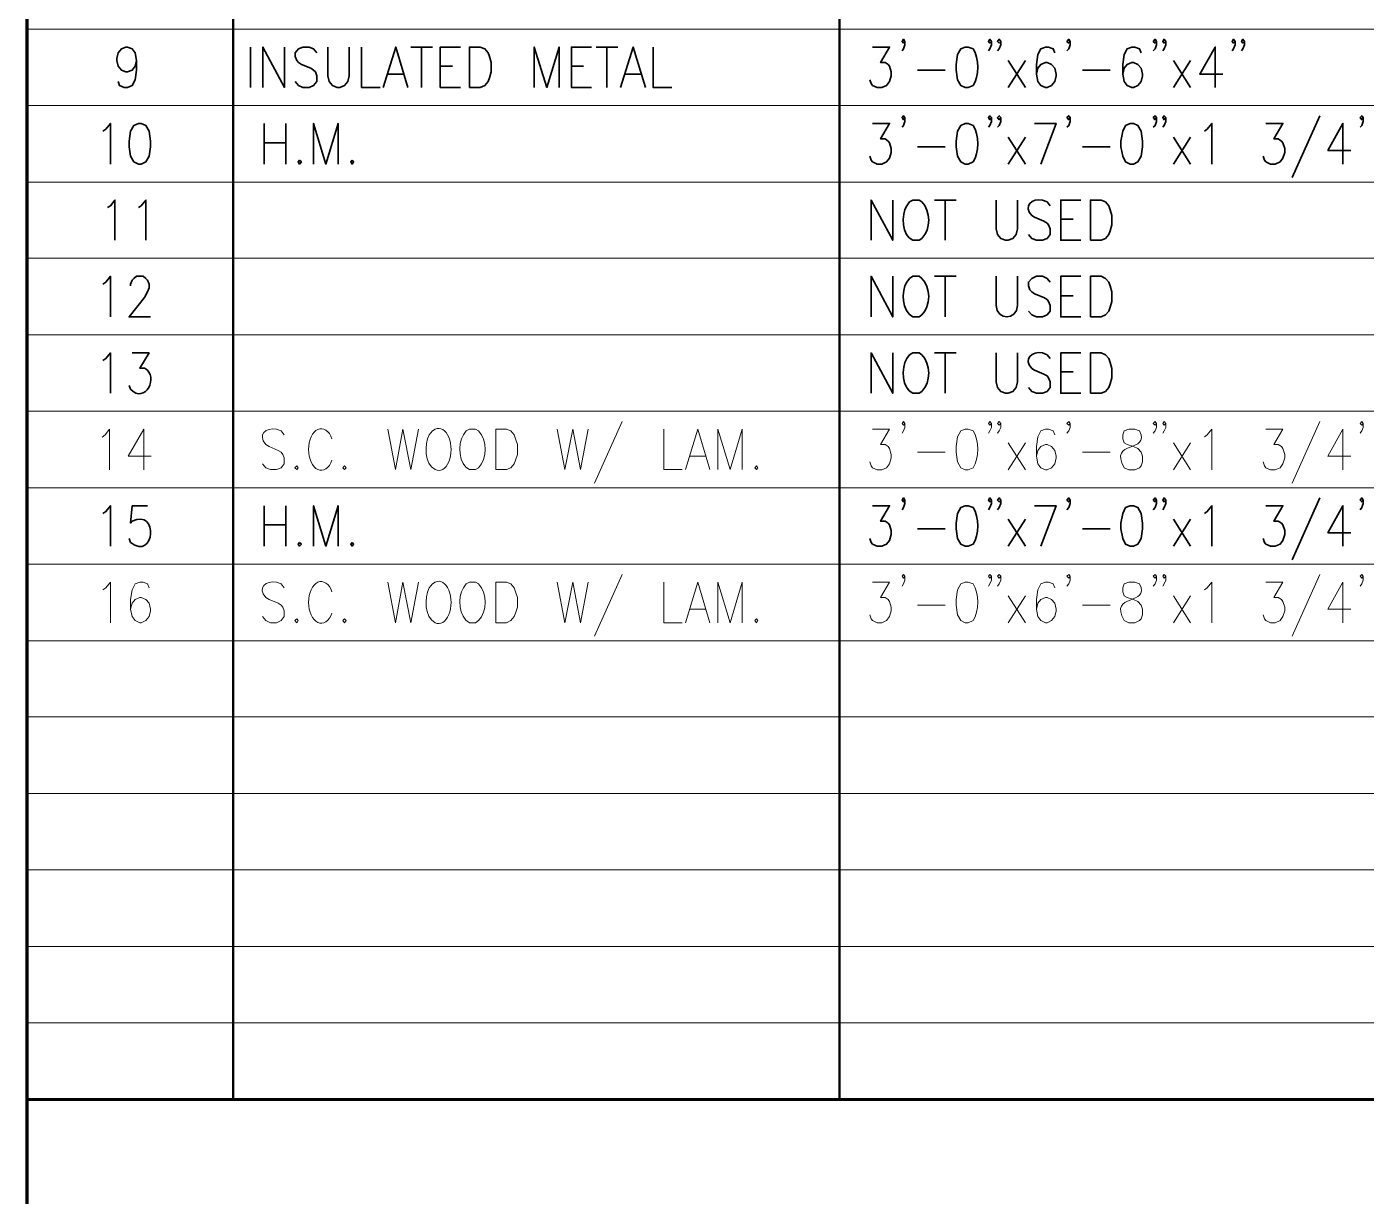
# Model space of a CAD drawing. Header units: inches. Extents: x 5 to 516, y -193 to 129.
# Drawn here: x 233.38 to 245.78, y -99.97 to -89.13 of the extents above; entities that cross this region are included whole.
import ezdxf

# ---------------------------------------------------------------- set-up
doc = ezdxf.new("R2010")
doc.units = ezdxf.units.IN
doc.header["$MEASUREMENT"] = 0
doc.layers.add('PDF3_Geometry', color=7, linetype='Continuous')

msp = doc.modelspace()

# ---------------------------------------------------------------- linework, layer by layer
at = {"layer": 'PDF3_Geometry', "lineweight": 70}
msp.add_lwpolyline([(233.3803302, -32.9700706), (233.3803302, -77.8671928), (233.3803302, -122.9609678)], dxfattribs=at)
at = {"layer": 'PDF3_Geometry', "lineweight": 50}
for points in [[(235.2902148, -79.2404364), (235.2902148, -99.0724983)], [(240.9065201, -79.9470596), (240.9065201, -99.0725)]]:
    msp.add_lwpolyline(points, dxfattribs=at)
at = {"layer": 'PDF3_Geometry', "lineweight": 15}
for points in [[(233.3803302, -89.1564674), (259.068684, -89.1564674)], [(233.3803302, -89.8630905), (259.068684, -89.8630905)], [(233.3803302, -90.5730432), (259.068684, -90.5730432)], [(233.3803302, -91.2796663), (259.068684, -91.2796663)], [(233.3803302, -91.989619), (259.068684, -91.989619)], [(233.3803302, -92.6962422), (259.068684, -92.6962422)], [(234.0769544, -92.9362272), (234.1069525, -92.9162285), (234.1469499, -92.8628986), (234.1469499, -93.2395411)], [(234.4635941, -93.2395407), (234.4635941, -92.8628982), (234.32027, -93.1128821), (234.5335896, -93.1128821)], [(235.7635121, -92.9162259), (235.7368472, -92.8795616), (235.6935166, -92.862896)], [(236.7234522, -92.8628982), (236.7934477, -93.2362076), (236.8634432, -92.8628982), (236.9367719, -93.2362076), (237.0067674, -92.8628982)], [(237.1634264, -92.8628982), (237.1367615, -92.8795638), (237.1067634, -92.9162281)], [(237.5633981, -92.8795638), (237.5367331, -92.8628982), (237.4800701, -92.8628982), (237.450072, -92.8795638), (237.423407, -92.9162281)], [(238.2933521, -92.8628982), (238.3633476, -93.2362076), (238.4366762, -92.8628982), (238.5066717, -93.2362076), (238.5800004, -92.8628982)], [(238.8933129, -92.7929021), (238.6366627, -93.3628656)], [(239.279956, -92.8628982), (239.279956, -93.2362076), (239.4499451, -93.2362076)], [(239.4799419, -93.2362059), (239.5932679, -92.8628965), (239.706594, -93.2362059)], [(239.779924, -93.2362059), (239.779924, -92.8628965), (239.8932501, -93.2362059), (240.0065761, -92.8628965), (240.0065761, -93.2362059)], [(241.2131648, -92.8628982), (241.3698214, -92.8628982), (241.2864934, -93.0062223), (241.3298239, -93.0062223), (241.3564889, -93.0228879), (241.3698214, -93.0428866), (241.386487, -93.0962165), (241.386487, -93.1295477), (241.3698214, -93.1828776), (241.3431564, -93.219542), (241.2998259, -93.2395407), (241.2564953, -93.2395407), (241.2131648, -93.219542), (241.1998323, -93.2028764), (241.1864998, -93.166212)], [(241.5131469, -92.809567), (241.4998144, -92.8262326), (241.4864819, -92.809567), (241.4998144, -92.7929014), (241.5131469, -92.809567), (241.5131469, -92.8462313), (241.4998144, -92.8795625), (241.4864819, -92.8995612)], [(242.1431042, -92.8795638), (242.0997736, -92.8628982), (242.0697755, -92.8628982), (242.0297781, -92.8795638), (241.99978, -92.9328937), (241.9864476, -93.0228879), (241.9864476, -93.0762178), (241.99978, -93.166212), (242.0297781, -93.219542), (242.0697755, -93.2395407), (242.0997736, -93.2395407), (242.1431042, -93.219542)], [(242.3130936, -92.809567), (242.2997611, -92.8262326), (242.2864286, -92.809567), (242.2997611, -92.7929014), (242.3130936, -92.809567), (242.3130936, -92.8462313), (242.2997611, -92.8795625), (242.2864286, -92.8995612)], [(242.3997545, -92.809567), (242.386422, -92.8262326), (242.3697565, -92.809567), (242.386422, -92.7929014), (242.3997545, -92.809567), (242.3997545, -92.8462313), (242.386422, -92.8795625), (242.3697565, -92.8995612)], [(242.8997225, -92.9162259), (242.88639, -92.8795616), (242.8430594, -92.862896), (242.8130614, -92.862896), (242.7697308, -92.8795616), (242.7430659, -92.9328915), (242.7297334, -93.0228857), (242.7297334, -93.11288), (242.7430659, -93.1828755), (242.7697308, -93.2195398), (242.8130614, -93.2395385), (242.829727, -93.2395385), (242.8697244, -93.2195398), (242.8997225, -93.1828755), (242.913055, -93.1295456), (242.913055, -93.11288), (242.8997225, -93.05955), (242.8697244, -93.0228857), (242.829727, -93.0062201), (242.8130614, -93.0062201), (242.7697308, -93.0228857), (242.7430659, -93.05955), (242.7297334, -93.11288)], [(243.0430476, -92.809567), (243.0297151, -92.8262326), (243.0130495, -92.809567), (243.0297151, -92.7929014), (243.0430476, -92.809567), (243.0430476, -92.8462313), (243.0297151, -92.8795625), (243.0130495, -92.8995612)], [(243.6863413, -92.8795638), (243.6430107, -92.8628982), (243.5863477, -92.8628982), (243.5430171, -92.8795638), (243.5296847, -92.9162281), (243.5296847, -92.9528924), (243.5430171, -92.9895567), (243.5696821, -93.0062223), (243.6296782, -93.0228879), (243.6696757, -93.0428866), (243.6996738, -93.0762178), (243.7130062, -93.1128821), (243.7130062, -93.166212), (243.6996738, -93.2028764), (243.6863413, -93.219542), (243.6430107, -93.2395407), (243.5863477, -93.2395407), (243.5430171, -93.219542)], [(243.8429976, -92.809567), (243.8296652, -92.8262326), (243.8129996, -92.809567), (243.8296652, -92.7929014), (243.8429976, -92.809567), (243.8429976, -92.8462313), (243.8296652, -92.8795625), (243.8129996, -92.8995612)], [(243.9296586, -92.809567), (243.912993, -92.8262326), (243.8996605, -92.809567), (243.912993, -92.7929014), (243.9296586, -92.809567), (243.9296586, -92.8462313), (243.912993, -92.8795625), (243.8996605, -92.8995612)], [(244.2863015, -92.9328942), (244.3129664, -92.9162286), (244.356297, -92.8628987), (244.356297, -93.2395412)], [(244.8562655, -92.8628982), (245.0129221, -92.8628982), (244.9295941, -93.0062223), (244.9695915, -93.0062223), (244.9995896, -93.0228879), (245.0129221, -93.0428866), (245.0295877, -93.0962165), (245.0295877, -93.1295477), (245.0129221, -93.1828776), (244.9862571, -93.219542), (244.9429266, -93.2395407), (244.899596, -93.2395407), (244.8562655, -93.219542), (244.842933, -93.2028764), (244.8296005, -93.166212)], [(245.3562334, -92.7929021), (245.0995832, -93.3628656)], [(245.5695512, -93.2395407), (245.5695512, -92.8628982), (245.4295601, -93.1128821), (245.6428798, -93.1128821)], [(245.7562084, -92.809567), (245.742876, -92.8262326), (245.7295435, -92.809567), (245.742876, -92.7929014), (245.7562084, -92.809567), (245.7562084, -92.8462313), (245.742876, -92.8795625), (245.7295435, -92.8995612)], [(235.593523, -93.0062201), (235.6235211, -93.0228857), (235.7068491, -93.05955), (235.7368472, -93.0762156), (235.7501796, -93.0962144), (235.7635121, -93.1295456), (235.7635121, -93.1828755), (235.7368472, -93.2195398), (235.6935166, -93.2362054), (235.6368536, -93.2362054), (235.593523, -93.2195398), (235.5635249, -93.1828755)], [(242.4697506, -92.9895549), (242.6297403, -93.2395389)], [(242.6297406, -92.9895549), (242.4697509, -93.2395389)], [(243.9996513, -92.9895549), (244.1563079, -93.2395389)], [(244.1563117, -92.9895549), (243.9996551, -93.2395389)], [(239.523274, -93.1128821), (239.6632651, -93.1128821)], [(241.6298047, -93.0762159), (241.8864549, -93.0762159)], [(243.1563758, -93.0762159), (243.413026, -93.0762159)], [(237.4800701, -93.2362076), (237.5367331, -93.2362076), (237.5633981, -93.219542)], [(233.3803302, -93.4061949), (259.068684, -93.4061949)], [(233.3803302, -94.112818), (259.068684, -94.112818)], [(238.8933129, -94.2094779), (238.6366627, -94.7794414)], [(241.5131469, -94.2261429), (241.4998144, -94.2428085), (241.4864819, -94.2261429), (241.4998144, -94.2094773), (241.5131469, -94.2261429), (241.5131469, -94.2628072), (241.4998144, -94.2961384), (241.4864819, -94.3161371)], [(242.3130936, -94.2261429), (242.2997611, -94.2428085), (242.2864286, -94.2261429), (242.2997611, -94.2094773), (242.3130936, -94.2261429), (242.3130936, -94.2628072), (242.2997611, -94.2961384), (242.2864286, -94.3161371)], [(242.3997545, -94.2261429), (242.386422, -94.2428085), (242.3697565, -94.2261429), (242.386422, -94.2094773), (242.3997545, -94.2261429), (242.3997545, -94.2628072), (242.386422, -94.2961384), (242.3697565, -94.3161371)], [(243.0430476, -94.2261429), (243.0297151, -94.2428085), (243.0130495, -94.2261429), (243.0297151, -94.2094773), (243.0430476, -94.2261429), (243.0430476, -94.2628072), (243.0297151, -94.2961384), (243.0130495, -94.3161371)], [(243.8429976, -94.2261429), (243.8296652, -94.2428085), (243.8129996, -94.2261429), (243.8296652, -94.2094773), (243.8429976, -94.2261429), (243.8429976, -94.2628072), (243.8296652, -94.2961384), (243.8129996, -94.3161371)], [(243.9296586, -94.2261429), (243.912993, -94.2428085), (243.8996605, -94.2261429), (243.912993, -94.2094773), (243.9296586, -94.2261429), (243.9296586, -94.2628072), (243.912993, -94.2961384), (243.8996605, -94.3161371)], [(245.3562334, -94.2094779), (245.0995832, -94.7794414)], [(245.7562084, -94.2261429), (245.742876, -94.2428085), (245.7295435, -94.2261429), (245.742876, -94.2094773), (245.7562084, -94.2261429), (245.7562084, -94.2628072), (245.742876, -94.2961384), (245.7295435, -94.3161371)], [(234.0836204, -94.352803), (234.1136184, -94.3328043), (234.156949, -94.2794744), (234.156949, -94.6561169)], [(234.5135923, -94.3328017), (234.4969267, -94.2961374), (234.4569292, -94.2794718), (234.4269311, -94.2794718), (234.3836006, -94.2961374), (234.3569356, -94.3528005), (234.34027, -94.4394616), (234.34027, -94.5294558), (234.3569356, -94.5994513), (234.3836006, -94.6361156), (234.4269311, -94.6561143), (234.4402636, -94.6561143), (234.4835942, -94.6361156), (234.5135923, -94.5994513), (234.5269247, -94.5461214), (234.5269247, -94.5294558), (234.5135923, -94.4761259), (234.4835942, -94.4394616), (234.4402636, -94.422796), (234.4269311, -94.422796), (234.3836006, -94.4394616), (234.3569356, -94.4761259), (234.34027, -94.5294558)], [(235.7635121, -94.3328017), (235.7368472, -94.2961374), (235.6935166, -94.2794718)], [(236.7234522, -94.279474), (236.7934477, -94.6561165), (236.8634432, -94.279474), (236.9367719, -94.6561165), (237.0067674, -94.279474)], [(237.1634264, -94.279474), (237.1367615, -94.2961396), (237.1067634, -94.3328039)], [(237.5633981, -94.2961396), (237.5367331, -94.279474), (237.4800701, -94.279474), (237.450072, -94.2961396), (237.423407, -94.3328039)], [(238.2933521, -94.279474), (238.3633476, -94.6561165), (238.4366762, -94.279474), (238.5066717, -94.6561165), (238.5800004, -94.279474)], [(239.279956, -94.279474), (239.279956, -94.6561165), (239.4499451, -94.6561165)], [(239.4799419, -94.6561148), (239.5932679, -94.2794722), (239.706594, -94.6561148)], [(239.779924, -94.6561148), (239.779924, -94.2794722), (239.8932501, -94.6561148), (240.0065761, -94.2794722), (240.0065761, -94.6561148)], [(241.2131648, -94.279474), (241.3698214, -94.279474), (241.2864934, -94.4227981), (241.3298239, -94.4227981), (241.3564889, -94.4394637), (241.3698214, -94.4594625), (241.386487, -94.5127924), (241.386487, -94.5461236), (241.3698214, -94.5994535), (241.3431564, -94.6361178), (241.2998259, -94.6561165), (241.2564953, -94.6561165), (241.2131648, -94.6361178), (241.1998323, -94.6194522), (241.1864998, -94.5827879)], [(242.1431042, -94.2961396), (242.0997736, -94.279474), (242.0697755, -94.279474), (242.0297781, -94.2961396), (241.99978, -94.3528026), (241.9864476, -94.4394637), (241.9864476, -94.4927937), (241.99978, -94.5827879), (242.0297781, -94.6361178), (242.0697755, -94.6561165), (242.0997736, -94.6561165), (242.1431042, -94.6361178)], [(242.8997225, -94.3328017), (242.88639, -94.2961374), (242.8430594, -94.2794718), (242.8130614, -94.2794718), (242.7697308, -94.2961374), (242.7430659, -94.3528005), (242.7297334, -94.4394616), (242.7297334, -94.5294558), (242.7430659, -94.5994513), (242.7697308, -94.6361156), (242.8130614, -94.6561143), (242.829727, -94.6561143), (242.8697244, -94.6361156), (242.8997225, -94.5994513), (242.913055, -94.5461214), (242.913055, -94.5294558), (242.8997225, -94.4761259), (242.8697244, -94.4394616), (242.829727, -94.422796), (242.8130614, -94.422796), (242.7697308, -94.4394616), (242.7430659, -94.4761259), (242.7297334, -94.5294558)], [(243.6863413, -94.2961396), (243.6430107, -94.279474), (243.5863477, -94.279474), (243.5430171, -94.2961396), (243.5296847, -94.3328039), (243.5296847, -94.3694682), (243.5430171, -94.4061325), (243.5696821, -94.4227981), (243.6296782, -94.4394637), (243.6696757, -94.4594625), (243.6996738, -94.4927937), (243.7130062, -94.529458), (243.7130062, -94.5827879), (243.6996738, -94.6194522), (243.6863413, -94.6361178), (243.6430107, -94.6561165), (243.5863477, -94.6561165), (243.5430171, -94.6361178)], [(244.2863015, -94.352803), (244.3129664, -94.3328043), (244.356297, -94.2794744), (244.356297, -94.6561169)], [(244.8562655, -94.279474), (245.0129221, -94.279474), (244.9295941, -94.4227981), (244.9695915, -94.4227981), (244.9995896, -94.4394637), (245.0129221, -94.4594625), (245.0295877, -94.5127924), (245.0295877, -94.5461236), (245.0129221, -94.5994535), (244.9862571, -94.6361178), (244.9429266, -94.6561165), (244.899596, -94.6561165), (244.8562655, -94.6361178), (244.842933, -94.6194522), (244.8296005, -94.5827879)], [(245.5695512, -94.6561165), (245.5695512, -94.279474), (245.4295601, -94.529458), (245.6428798, -94.529458)], [(235.593523, -94.422796), (235.6235211, -94.4394616), (235.7068491, -94.4761259), (235.7368472, -94.4927915), (235.7501796, -94.5127902), (235.7635121, -94.5461214), (235.7635121, -94.5994513), (235.7368472, -94.6361156), (235.6935166, -94.6561143), (235.6368536, -94.6561143), (235.593523, -94.6361156), (235.5635249, -94.5994513)], [(241.6298047, -94.4927918), (241.8864549, -94.4927918)], [(242.4697506, -94.4061308), (242.6297403, -94.6561148)], [(242.6297406, -94.4061308), (242.4697509, -94.6561148)], [(243.1563758, -94.4927918), (243.413026, -94.4927918)], [(243.9996513, -94.4061308), (244.1563079, -94.6561148)], [(244.1563117, -94.4061308), (243.9996551, -94.6561148)], [(237.4800701, -94.6561165), (237.5367331, -94.6561165), (237.5633981, -94.6361178)], [(239.523274, -94.529458), (239.6632651, -94.529458)], [(233.3803302, -94.8227707), (259.068684, -94.8227707)], [(233.3803302, -95.5293939), (259.068684, -95.5293939)], [(233.3803302, -96.2393466), (259.068684, -96.2393466)], [(233.3803302, -96.9459697), (259.068684, -96.9459697)], [(233.3803302, -97.6559224), (259.068684, -97.6559224)], [(233.3803302, -98.3625455), (259.068684, -98.3625455)]]:
    msp.add_lwpolyline(points, dxfattribs=at)
at = {"layer": 'PDF3_Geometry', "lineweight": 35}
for points in [[(241.5131469, -89.2697956), (241.4998144, -89.2864612), (241.4864819, -89.2697956), (241.4998144, -89.2497969), (241.5131469, -89.2697956), (241.5131469, -89.3031268), (241.4998144, -89.3397911), (241.4864819, -89.3564567)], [(242.3130936, -89.2697956), (242.2997611, -89.2864612), (242.2864286, -89.2697956), (242.2997611, -89.2497969), (242.3130936, -89.2697956), (242.3130936, -89.3031268), (242.2997611, -89.3397911), (242.2864286, -89.3564567)], [(242.3997545, -89.2697956), (242.386422, -89.2864612), (242.3697565, -89.2697956), (242.386422, -89.2497969), (242.3997545, -89.2697956), (242.3997545, -89.3031268), (242.386422, -89.3397911), (242.3697565, -89.3564567)], [(243.0430476, -89.2697956), (243.0297151, -89.2864612), (243.0130495, -89.2697956), (243.0297151, -89.2497969), (243.0430476, -89.2697956), (243.0430476, -89.3031268), (243.0297151, -89.3397911), (243.0130495, -89.3564567)], [(243.8429976, -89.2697956), (243.8296652, -89.2864612), (243.8129996, -89.2697956), (243.8296652, -89.2497969), (243.8429976, -89.2697956), (243.8429976, -89.3031268), (243.8296652, -89.3397911), (243.8129996, -89.3564567)], [(243.9296586, -89.2697956), (243.912993, -89.2864612), (243.8996605, -89.2697956), (243.912993, -89.2497969), (243.9296586, -89.2697956), (243.9296586, -89.3031268), (243.912993, -89.3397911), (243.8996605, -89.3564567)], [(244.5696153, -89.2697956), (244.5562828, -89.2864612), (244.5429503, -89.2697956), (244.5562828, -89.2497969), (244.5696153, -89.2697956), (244.5696153, -89.3031268), (244.5562828, -89.3397911), (244.5429503, -89.3564567)], [(244.6562796, -89.2697956), (244.6429472, -89.2864612), (244.6296147, -89.2697956), (244.6429472, -89.2497969), (244.6562796, -89.2697956), (244.6562796, -89.3031268), (244.6429472, -89.3397911), (244.6296147, -89.3564567)], [(234.3969344, -89.4464505), (234.3836019, -89.4997804), (234.356937, -89.5364448), (234.3136064, -89.5531104), (234.2969408, -89.5531104), (234.2569434, -89.5364448), (234.2269453, -89.4997804), (234.2136128, -89.4464505), (234.2136128, -89.4297849), (234.2269453, -89.376455), (234.2569434, -89.3397907), (234.2969408, -89.3231251), (234.3136064, -89.3231251), (234.356937, -89.3397907), (234.3836019, -89.376455), (234.3969344, -89.4464505), (234.3969344, -89.5364448), (234.3836019, -89.626439), (234.356937, -89.6797689), (234.3136064, -89.6964345), (234.2836084, -89.6964345), (234.2402778, -89.6797689), (234.2269453, -89.6431046)], [(235.4535344, -89.3231233), (235.4535344, -89.6964327)], [(235.5668627, -89.6964345), (235.5668627, -89.3231251), (235.7668498, -89.6964345), (235.7668498, -89.3231251)], [(236.0668272, -89.3764545), (236.0368291, -89.3397902), (235.9968317, -89.3231246), (235.9368356, -89.3231246), (235.8968381, -89.3397902), (235.86684, -89.3764545), (235.86684, -89.4097857), (235.8801725, -89.44645), (235.8968381, -89.4664487), (235.9235031, -89.4831143), (236.0101642, -89.5197786), (236.0368291, -89.5364442), (236.0534947, -89.5531098), (236.0668272, -89.5897741), (236.0668272, -89.643104), (236.0368291, -89.6797684), (235.9968317, -89.696434), (235.9368356, -89.696434), (235.8968381, -89.6797684), (235.86684, -89.643104)], [(236.1668201, -89.3231233), (236.1668201, -89.5897729), (236.1801526, -89.6431028), (236.2101507, -89.6797671), (236.2534812, -89.6964327), (236.2801462, -89.6964327), (236.3234768, -89.6797671), (236.3534748, -89.6431028), (236.3668073, -89.5897729), (236.3668073, -89.3231233)], [(236.4801342, -89.3231233), (236.4801342, -89.6964327), (236.6534564, -89.6964327)], [(236.6801234, -89.6964345), (236.7967826, -89.3231251), (236.9101087, -89.6964345)], [(236.9367733, -89.3231233), (237.1367605, -89.3231233)], [(237.0367663, -89.3231233), (237.0367663, -89.6964327)], [(237.3967429, -89.6964345), (237.2100882, -89.6964345), (237.2100882, -89.3231251), (237.3967429, -89.3231251)], [(238.0800343, -89.6964345), (238.0800343, -89.3231251), (238.1966935, -89.6964345), (238.3100196, -89.3231251), (238.3100196, -89.6964345)], [(238.6099999, -89.6964345), (238.4233452, -89.6964345), (238.4233452, -89.3231251), (238.6099999, -89.3231251)], [(238.6533279, -89.3231233), (238.8533151, -89.3231233)], [(238.7533242, -89.3231233), (238.7533242, -89.6964327)], [(238.879981, -89.6964345), (238.9966402, -89.3231251), (239.1099663, -89.6964345)], [(239.1799631, -89.3231233), (239.1799631, -89.6964327), (239.3532854, -89.6964327)], [(241.2131648, -89.3231233), (241.3698214, -89.3231233), (241.2864934, -89.4664475), (241.3298239, -89.4664475), (241.3564889, -89.4831131), (241.3698214, -89.4997787), (241.386487, -89.5531086), (241.386487, -89.5897729), (241.3698214, -89.6431028), (241.3431564, -89.6797671), (241.2998259, -89.6964327), (241.2564953, -89.6964327), (241.2131648, -89.6797671), (241.1998323, -89.6597684), (241.1864998, -89.6264372)], [(242.1431042, -89.3397889), (242.0997736, -89.3231233), (242.0697755, -89.3231233), (242.0297781, -89.3397889), (241.99978, -89.3931189), (241.9864476, -89.4831131), (241.9864476, -89.536443), (241.99978, -89.6264372), (242.0297781, -89.6797671), (242.0697755, -89.6964327), (242.0997736, -89.6964327), (242.1431042, -89.6797671)], [(242.8997225, -89.3764545), (242.88639, -89.3397902), (242.8430594, -89.3231246), (242.8130614, -89.3231246), (242.7697308, -89.3397902), (242.7430659, -89.3931201), (242.7297334, -89.4831143), (242.7297334, -89.5731085), (242.7430659, -89.643104), (242.7697308, -89.6797684), (242.8130614, -89.696434), (242.829727, -89.696434), (242.8697244, -89.6797684), (242.8997225, -89.643104), (242.913055, -89.5897741), (242.913055, -89.5731085), (242.8997225, -89.5197786), (242.8697244, -89.4831143), (242.829727, -89.4664487), (242.8130614, -89.4664487), (242.7697308, -89.4831143), (242.7430659, -89.5197786), (242.7297334, -89.5731085)], [(243.6996725, -89.3764545), (243.6863401, -89.3397902), (243.6430095, -89.3231246), (243.6130114, -89.3231246), (243.5696809, -89.3397902), (243.5430159, -89.3931201), (243.5296834, -89.4831143), (243.5296834, -89.5731085), (243.5430159, -89.643104), (243.5696809, -89.6797684), (243.6130114, -89.696434), (243.629677, -89.696434), (243.6696745, -89.6797684), (243.6996725, -89.643104), (243.713005, -89.5897741), (243.713005, -89.5731085), (243.6996725, -89.5197786), (243.6696745, -89.4831143), (243.629677, -89.4664487), (243.6130114, -89.4664487), (243.5696809, -89.4831143), (243.5430159, -89.5197786), (243.5296834, -89.5731085)], [(244.3862944, -89.6964327), (244.3862944, -89.3231233), (244.2429702, -89.5731073), (244.4562899, -89.5731073)], [(237.2100882, -89.4997783), (237.3234143, -89.4997783)], [(238.4233452, -89.4997783), (238.5366713, -89.4997783)], [(241.6298047, -89.5364445), (241.8864549, -89.5364445)], [(242.4697506, -89.4464505), (242.6297403, -89.6964345)], [(242.6297406, -89.4464505), (242.4697509, -89.6964345)], [(243.1563758, -89.5364445), (243.413026, -89.5364445)], [(243.9996513, -89.4464505), (244.1563079, -89.6964345)], [(244.1563117, -89.4464505), (243.9996551, -89.6964345)], [(236.7234522, -89.5731073), (236.8667763, -89.5731073)], [(238.9233132, -89.5731073), (239.0666373, -89.5731073)], [(234.0836204, -90.1030755), (234.1136184, -90.0830768), (234.156949, -90.0297469), (234.156949, -90.4063894)], [(235.5801946, -90.0297465), (235.5801946, -90.406389)], [(235.7801804, -90.0297465), (235.7801804, -90.406389)], [(236.0368304, -90.4063872), (236.0368304, -90.0297447), (236.1501564, -90.4063872), (236.2634825, -90.0297447), (236.2634825, -90.4063872)], [(241.2131648, -90.0297465), (241.3698214, -90.0297465), (241.2864934, -90.1730706), (241.3298239, -90.1730706), (241.3564889, -90.1930693), (241.3698214, -90.2097349), (241.386487, -90.2630648), (241.386487, -90.2997292), (241.3698214, -90.3530591), (241.3431564, -90.3863903), (241.2998259, -90.406389), (241.2564953, -90.406389), (241.2131648, -90.3863903), (241.1998323, -90.3697247), (241.1864998, -90.3330604)], [(241.5131469, -89.9764153), (241.4998144, -89.996414), (241.4864819, -89.9764153), (241.4998144, -89.9597497), (241.5131469, -89.9764153), (241.5131469, -90.0130796), (241.4998144, -90.049744), (241.4864819, -90.0664096)], [(242.1431042, -90.0497452), (242.0997736, -90.0297465), (242.0697755, -90.0297465), (242.0297781, -90.0497452), (241.99978, -90.1030751), (241.9864476, -90.1930693), (241.9864476, -90.2463992), (241.99978, -90.3330604), (242.0297781, -90.3863903), (242.0697755, -90.406389), (242.0997736, -90.406389), (242.1431042, -90.3863903)], [(242.3130936, -89.9764153), (242.2997611, -89.996414), (242.2864286, -89.9764153), (242.2997611, -89.9597497), (242.3130936, -89.9764153), (242.3130936, -90.0130796), (242.2997611, -90.049744), (242.2864286, -90.0664096)], [(242.3997545, -89.9764153), (242.386422, -89.996414), (242.3697565, -89.9764153), (242.386422, -89.9597497), (242.3997545, -89.9764153), (242.3997545, -90.0130796), (242.386422, -90.049744), (242.3697565, -90.0664096)], [(242.7697327, -90.4063872), (242.9130569, -90.0297447), (242.7130697, -90.0297447)], [(243.0430476, -89.9764153), (243.0297151, -89.996414), (243.0130495, -89.9764153), (243.0297151, -89.9597497), (243.0430476, -89.9764153), (243.0430476, -90.0130796), (243.0297151, -90.049744), (243.0130495, -90.0664096)], [(243.8429976, -89.9764153), (243.8296652, -89.996414), (243.8129996, -89.9764153), (243.8296652, -89.9597497), (243.8429976, -89.9764153), (243.8429976, -90.0130796), (243.8296652, -90.049744), (243.8129996, -90.0664096)], [(243.9296586, -89.9764153), (243.912993, -89.996414), (243.8996605, -89.9764153), (243.912993, -89.9597497), (243.9296586, -89.9764153), (243.9296586, -90.0130796), (243.912993, -90.049744), (243.8996605, -90.0664096)], [(244.2863015, -90.1030755), (244.3129664, -90.0830768), (244.356297, -90.0297469), (244.356297, -90.4063894)], [(244.8562655, -90.0297465), (245.0129221, -90.0297465), (244.9295941, -90.1730706), (244.9695915, -90.1730706), (244.9995896, -90.1930693), (245.0129221, -90.2097349), (245.0295877, -90.2630648), (245.0295877, -90.2997292), (245.0129221, -90.3530591), (244.9862571, -90.3863903), (244.9429266, -90.406389), (244.899596, -90.406389), (244.8562655, -90.3863903), (244.842933, -90.3697247), (244.8296005, -90.3330604)], [(245.3562334, -89.9597504), (245.0995832, -90.5297139)], [(245.5695512, -90.406389), (245.5695512, -90.0297465), (245.4295601, -90.2797304), (245.6428798, -90.2797304)], [(245.7562084, -89.9764153), (245.742876, -89.996414), (245.7295435, -89.9764153), (245.742876, -89.9597497), (245.7562084, -89.9764153), (245.7562084, -90.0130796), (245.742876, -90.049744), (245.7295435, -90.0664096)], [(242.4697506, -90.1564032), (242.6297403, -90.4063872)], [(242.6297406, -90.1564032), (242.4697509, -90.4063872)], [(243.9996513, -90.1564032), (244.1563079, -90.4063872)], [(244.1563117, -90.1564032), (243.9996551, -90.4063872)], [(235.5801946, -90.2097344), (235.7801818, -90.2097344)], [(241.6298047, -90.2464006), (241.8864549, -90.2464006)], [(243.1563758, -90.2464006), (243.413026, -90.2464006)], [(234.1269525, -90.8096952), (234.1569506, -90.7930296), (234.1969481, -90.7396997), (234.1969481, -91.1130091)], [(234.4136027, -90.8096952), (234.4402677, -90.7930296), (234.4835982, -90.7396997), (234.4835982, -91.1130091)], [(241.1998328, -91.1130103), (241.1998328, -90.7397009), (241.39982, -91.1130103), (241.39982, -90.7397009)], [(241.6698039, -90.7563648), (241.6431389, -90.7396992), (241.5864759, -90.7396992), (241.5564778, -90.7563648), (241.5298129, -90.7930291)], [(241.7864617, -90.7396992), (241.9864489, -90.7396992)], [(241.8864546, -90.7396992), (241.8864546, -91.1130086)], [(242.3564257, -90.7396992), (242.3564257, -91.0063488), (242.3697582, -91.0596787), (242.3997563, -91.096343), (242.4430868, -91.1130086), (242.4697518, -91.1130086), (242.5130824, -91.096343), (242.5430804, -91.0596787), (242.5564129, -91.0063488), (242.5564129, -90.7396992)], [(242.8563937, -90.7930303), (242.8297287, -90.756366), (242.7863982, -90.7397004)], [(243.1430413, -91.1130103), (242.9563866, -91.1130103), (242.9563866, -90.7397009), (243.1430413, -90.7397009)], [(242.6864046, -90.8830245), (242.7130695, -90.8996901), (242.7997306, -90.9363545), (242.8297287, -90.9530201), (242.8430612, -90.9696857), (242.8563937, -91.00635), (242.8563937, -91.0596799), (242.8297287, -91.0963442), (242.7863982, -91.1130098), (242.7297351, -91.1130098), (242.6864046, -91.0963442), (242.6564065, -91.0596799)], [(242.9563866, -90.9163541), (243.0697127, -90.9163541)], [(241.5864759, -91.1130086), (241.6431389, -91.1130086), (241.6698039, -91.096343)], [(234.0836204, -91.5196513), (234.1136184, -91.4996526), (234.156949, -91.4463227), (234.156949, -91.8229652)], [(234.3402703, -91.5363163), (234.3402703, -91.5196507), (234.3569359, -91.4829864), (234.3702684, -91.4663208), (234.3969333, -91.446322), (234.4569295, -91.446322), (234.4835944, -91.4663208), (234.4969269, -91.4829864), (234.5135925, -91.5196507), (234.5135925, -91.5529819), (234.4969269, -91.5896462), (234.470262, -91.6429761), (234.3269378, -91.8229646), (234.526925, -91.8229646)], [(241.1998328, -91.8229631), (241.1998328, -91.4463205), (241.39982, -91.8229631), (241.39982, -91.4463205)], [(241.6698039, -91.466321), (241.6431389, -91.4463223), (241.5864759, -91.4463223), (241.5564778, -91.466321), (241.5298129, -91.4996522)], [(241.7864617, -91.4463223), (241.9864489, -91.4463223)], [(241.8864546, -91.4463223), (241.8864546, -91.8229648)], [(242.3564257, -91.4463223), (242.3564257, -91.716305)], [(242.5564129, -91.716305), (242.5564129, -91.4463223)], [(242.8563937, -91.4996501), (242.8297287, -91.4663189), (242.7863982, -91.4463201), (242.7297351, -91.4463201), (242.6864046, -91.4663189), (242.6564065, -91.4996501), (242.6564065, -91.5363144), (242.669739, -91.5729787), (242.6864046, -91.5896443), (242.7130695, -91.609643), (242.7997306, -91.6429742), (242.8297287, -91.6629729), (242.8430612, -91.6796385), (242.8563937, -91.7163028), (242.8563937, -91.7696327), (242.8297287, -91.8029639), (242.7863982, -91.8229627), (242.7297351, -91.8229627), (242.6864046, -91.8029639), (242.6564065, -91.7696327)], [(243.1430413, -91.8229631), (242.9563866, -91.8229631), (242.9563866, -91.4463205), (243.1430413, -91.4463205)], [(242.9563866, -91.6263102), (243.0697127, -91.6263102)], [(241.5864759, -91.8229648), (241.6431389, -91.8229648), (241.6698039, -91.8029661)], [(234.0836204, -92.2262711), (234.1136184, -92.2096055), (234.156949, -92.1562756), (234.156949, -92.529585)], [(234.3569386, -92.156275), (234.5135952, -92.156275), (234.4269341, -92.2962661), (234.4702647, -92.2962661)], [(241.1998328, -92.5295862), (241.1998328, -92.1562768), (241.39982, -92.5295862), (241.39982, -92.1562768)], [(241.6698039, -92.1729406), (241.6431389, -92.156275), (241.5864759, -92.156275), (241.5564778, -92.1729406), (241.5298129, -92.2096049)], [(241.7864617, -92.156275), (241.9864489, -92.156275)], [(241.8864546, -92.156275), (241.8864546, -92.5295844)], [(242.3564257, -92.156275), (242.3564257, -92.4229246), (242.3697582, -92.4762545), (242.3997563, -92.5129188), (242.4430868, -92.5295844), (242.4697518, -92.5295844), (242.5130824, -92.5129188), (242.5430804, -92.4762545), (242.5564129, -92.4229246), (242.5564129, -92.156275)], [(242.8563937, -92.2096062), (242.8297287, -92.1729418), (242.7863982, -92.1562762)], [(243.1430413, -92.5295862), (242.9563866, -92.5295862), (242.9563866, -92.1562768), (243.1430413, -92.1562768)], [(242.6864046, -92.2996004), (242.7130695, -92.316266), (242.7997306, -92.3529303), (242.8297287, -92.3695959), (242.8430612, -92.3862615), (242.8563937, -92.4229258), (242.8563937, -92.4762557), (242.8297287, -92.51292), (242.7863982, -92.5295856), (242.7297351, -92.5295856), (242.6864046, -92.51292), (242.6564065, -92.4762557)], [(242.9563866, -92.33293), (243.0697127, -92.33293)], [(234.340273, -92.4929201), (234.3269405, -92.4595889)], [(241.5864759, -92.5295844), (241.6431389, -92.5295844), (241.6698039, -92.5129188)], [(241.5131469, -93.5195231), (241.4998144, -93.5361887), (241.4864819, -93.5195231), (241.4998144, -93.4995244), (241.5131469, -93.5195231), (241.5131469, -93.5528543), (241.4998144, -93.5895186), (241.4864819, -93.6095174)], [(242.3130936, -93.5195231), (242.2997611, -93.5361887), (242.2864286, -93.5195231), (242.2997611, -93.4995244), (242.3130936, -93.5195231), (242.3130936, -93.5528543), (242.2997611, -93.5895186), (242.2864286, -93.6095174)], [(242.3997545, -93.5195231), (242.386422, -93.5361887), (242.3697565, -93.5195231), (242.386422, -93.4995244), (242.3997545, -93.5195231), (242.3997545, -93.5528543), (242.386422, -93.5895186), (242.3697565, -93.6095174)], [(243.0430476, -93.5195231), (243.0297151, -93.5361887), (243.0130495, -93.5195231), (243.0297151, -93.4995244), (243.0430476, -93.5195231), (243.0430476, -93.5528543), (243.0297151, -93.5895186), (243.0130495, -93.6095174)], [(243.8429976, -93.5195231), (243.8296652, -93.5361887), (243.8129996, -93.5195231), (243.8296652, -93.4995244), (243.8429976, -93.5195231), (243.8429976, -93.5528543), (243.8296652, -93.5895186), (243.8129996, -93.6095174)], [(243.9296586, -93.5195231), (243.912993, -93.5361887), (243.8996605, -93.5195231), (243.912993, -93.4995244), (243.9296586, -93.5195231), (243.9296586, -93.5528543), (243.912993, -93.5895186), (243.8996605, -93.6095174)], [(245.3562334, -93.4995218), (245.0995832, -94.0728184)], [(245.7562084, -93.5195231), (245.742876, -93.5361887), (245.7295435, -93.5195231), (245.742876, -93.4995244), (245.7562084, -93.5195231), (245.7562084, -93.5528543), (245.742876, -93.5895186), (245.7295435, -93.6095174)], [(234.0836204, -93.6428469), (234.1136184, -93.6261813), (234.156949, -93.5728514), (234.156949, -93.9461608)], [(234.4969307, -93.5728509), (234.3569397, -93.5728509), (234.3402741, -93.7328406), (234.3569397, -93.716175)], [(235.5801946, -93.5728509), (235.5801946, -93.9461603)], [(235.7801804, -93.5728509), (235.7801804, -93.9461603)], [(236.0368304, -93.946162), (236.0368304, -93.5728526), (236.1501564, -93.946162), (236.2634825, -93.5728526), (236.2634825, -93.946162)], [(241.2131648, -93.5728509), (241.3698214, -93.5728509), (241.2864934, -93.716175), (241.3298239, -93.716175), (241.3564889, -93.7328406), (241.3698214, -93.7495062), (241.386487, -93.8028361), (241.386487, -93.8395004), (241.3698214, -93.8928304), (241.3431564, -93.9294947), (241.2998259, -93.9461603), (241.2564953, -93.9461603), (241.2131648, -93.9294947), (241.1998323, -93.9128291), (241.1864998, -93.8761648)], [(242.1431042, -93.5895165), (242.0997736, -93.5728509), (242.0697755, -93.5728509), (242.0297781, -93.5895165), (241.99978, -93.6428464), (241.9864476, -93.7328406), (241.9864476, -93.7861705), (241.99978, -93.8761648), (242.0297781, -93.9294947), (242.0697755, -93.9461603), (242.0997736, -93.9461603), (242.1431042, -93.9294947)], [(242.7697327, -93.946162), (242.9130569, -93.5728526), (242.7130697, -93.5728526)], [(244.2863015, -93.6428469), (244.3129664, -93.6261813), (244.356297, -93.5728514), (244.356297, -93.9461608)], [(244.8562655, -93.5728509), (245.0129221, -93.5728509), (244.9295941, -93.716175), (244.9695915, -93.716175), (244.9995896, -93.7328406), (245.0129221, -93.7495062), (245.0295877, -93.8028361), (245.0295877, -93.8395004), (245.0129221, -93.8928304), (244.9862571, -93.9294947), (244.9429266, -93.9461603), (244.899596, -93.9461603), (244.8562655, -93.9294947), (244.842933, -93.9128291), (244.8296005, -93.8761648)], [(245.5695512, -93.9461603), (245.5695512, -93.5728509), (245.4295601, -93.8228348), (245.6428798, -93.8228348)], [(235.5801946, -93.7495058), (235.7801818, -93.7495058)], [(242.4697506, -93.6961781), (242.6297403, -93.946162)], [(242.6297406, -93.6961781), (242.4697509, -93.946162)], [(243.9996513, -93.6961781), (244.1563079, -93.946162)], [(244.1563117, -93.6961781), (243.9996551, -93.946162)], [(234.3402741, -93.9128291), (234.3269416, -93.8761648)], [(241.6298047, -93.786172), (241.8864549, -93.786172)], [(243.1563758, -93.786172), (243.413026, -93.786172)]]:
    msp.add_lwpolyline(points, dxfattribs=at)
for points in [[(237.4800701, -89.6964345), (237.4800701, -89.3231251), (237.5800637, -89.3231251), (237.6233942, -89.3397907), (237.6533923, -89.376455), (237.6667248, -89.4097862), (237.6800573, -89.4664492), (237.6800573, -89.5531104), (237.6667248, -89.6064403), (237.6533923, -89.6431046), (237.6233942, -89.6797689), (237.5800637, -89.6964345)], [(234.4136027, -90.0297465), (234.3702722, -90.0497452), (234.3402741, -90.1030751), (234.3269416, -90.1930693), (234.3269416, -90.2463992), (234.3402741, -90.3330604), (234.3702722, -90.3863903), (234.4136027, -90.406389), (234.4402677, -90.406389), (234.4835982, -90.3863903), (234.5135963, -90.3330604), (234.5269288, -90.2463992), (234.5269288, -90.1930693), (234.5135963, -90.1030751), (234.4835982, -90.0497452), (234.4402677, -90.0297465)], [(243.5996796, -90.0297465), (243.5563491, -90.0497452), (243.5296841, -90.1030751), (243.5130185, -90.1930693), (243.5130185, -90.2463992), (243.5296841, -90.3330604), (243.5563491, -90.3863903), (243.5996796, -90.406389), (243.6296777, -90.406389), (243.6696751, -90.3863903), (243.6996732, -90.3330604), (243.7130057, -90.2463992), (243.7130057, -90.1930693), (243.6996732, -90.1030751), (243.6696751, -90.0497452), (243.6296777, -90.0297465)], [(235.9068406, -90.3697244), (235.8935081, -90.38639), (235.9068406, -90.4063887), (235.9235062, -90.38639)], [(236.3934732, -90.3697244), (236.3801407, -90.38639), (236.3934732, -90.4063887), (236.4068057, -90.38639)], [(243.2297015, -91.1130103), (243.2297015, -90.7397009), (243.329695, -90.7397009), (243.3696925, -90.7563665), (243.3996906, -90.7930309), (243.413023, -90.8296952), (243.4296886, -90.8830251), (243.4296886, -90.9696862), (243.413023, -91.0263492), (243.3996906, -91.0596804), (243.3696925, -91.0963447), (243.329695, -91.1130103)], [(243.2297015, -91.8229631), (243.2297015, -91.4463205), (243.329695, -91.4463205), (243.3696925, -91.4663193), (243.3996906, -91.4996505), (243.413023, -91.5363148), (243.4296886, -91.5896447), (243.4296886, -91.6796389), (243.413023, -91.7329688), (243.3996906, -91.7696331), (243.3696925, -91.8029643), (243.329695, -91.8229631)], [(243.2297015, -92.5295862), (243.2297015, -92.1562768), (243.329695, -92.1562768), (243.3696925, -92.1729424), (243.3996906, -92.2096067), (243.413023, -92.246271), (243.4296886, -92.2996009), (243.4296886, -92.386262), (243.413023, -92.4429251), (243.3996906, -92.4762563), (243.3696925, -92.5129206), (243.329695, -92.5295862)], [(243.5996796, -93.5728509), (243.5563491, -93.5895165), (243.5296841, -93.6428464), (243.5130185, -93.7328406), (243.5130185, -93.7861705), (243.5296841, -93.8761648), (243.5563491, -93.9294947), (243.5996796, -93.9461603), (243.6296777, -93.9461603), (243.6696751, -93.9294947), (243.6996732, -93.8761648), (243.7130057, -93.7861705), (243.7130057, -93.7328406), (243.6996732, -93.6428464), (243.6696751, -93.5895165), (243.6296777, -93.5728509)], [(235.9068406, -93.9128322), (235.8935081, -93.9294978), (235.9068406, -93.9461634), (235.9235062, -93.9294978)], [(236.3934732, -93.9128322), (236.3801407, -93.9294978), (236.3934732, -93.9461634), (236.4068057, -93.9294978)]]:
    msp.add_lwpolyline(points, close=True, dxfattribs=at)
at = {"layer": 'PDF3_Geometry', "lineweight": 15}
for points in [[(237.7233881, -93.2362059), (237.7233881, -92.8628965), (237.8233817, -92.8628965), (237.8633791, -92.8795621), (237.8933772, -92.9162264), (237.9067097, -92.9528908), (237.9233753, -93.0062207), (237.9233753, -93.0962149), (237.9067097, -93.1495448), (237.8933772, -93.182876), (237.8633791, -93.2195403), (237.8233817, -93.2362059)], [(235.8801699, -93.2028761), (235.8635043, -93.2195417), (235.8801699, -93.2362073), (235.8935024, -93.2195417)], [(236.3234806, -93.2028761), (236.306815, -93.2195417), (236.3234806, -93.2362073), (236.336813, -93.2195417)], [(240.1365668, -93.2028761), (240.1232344, -93.2195417), (240.1365668, -93.2362073), (240.1498993, -93.2195417)], [(237.7233881, -94.6561148), (237.7233881, -94.2794722), (237.8233817, -94.2794722), (237.8633791, -94.2961378), (237.8933772, -94.3328021), (237.9067097, -94.3694665), (237.9233753, -94.4227964), (237.9233753, -94.5127906), (237.9067097, -94.5661205), (237.8933772, -94.5994517), (237.8633791, -94.636116), (237.8233817, -94.6561148)], [(235.8801699, -94.6194519), (235.8635043, -94.6361175), (235.8801699, -94.6561162), (235.8935024, -94.6361175)], [(236.3234806, -94.6194519), (236.306815, -94.6361175), (236.3234806, -94.6561162), (236.336813, -94.6361175)], [(240.1365668, -94.6194519), (240.1232344, -94.6361175), (240.1365668, -94.6561162), (240.1498993, -94.6361175)]]:
    msp.add_lwpolyline(points, close=True, dxfattribs=at)
at = {"layer": 'PDF3_Geometry', "lineweight": 60}
msp.add_lwpolyline([(282.7805003, -99.0724983), (233.3803336, -99.0724983)], dxfattribs=at)
at = {"layer": 'PDF3_Geometry', "lineweight": 15}
for centre, major_axis, ratio, start_param, end_param in [((236.1067056, -93.0509541), (-0.0002912, 0.1930887), 0.602483496, 5.2442045601, 10.4587517473), ((237.1959781, -93.050087), (-0.0016637, 0.1948046), 0.5849706622, 2.8372953164, 6.5582856312), ((236.1067056, -94.46753), (-0.0002912, 0.1930884), 0.602483496, 5.2442045584, 10.458751748), ((237.1949163, -94.4678406), (-0.0001481, 0.1958126), 0.5869808925, 2.8627851695, 6.5594153203)]:
    msp.add_ellipse(centre, major_axis=major_axis, ratio=ratio, start_param=start_param, end_param=end_param, dxfattribs=at)
at = {"layer": 'PDF3_Geometry', "lineweight": 35}
for points in [[(242.1431042, -89.6797671), (242.2019893, -89.6003833), (242.2019893, -89.4191727), (242.1431042, -89.3397889)], [(242.1431042, -90.3863903), (242.2022671, -90.3055621), (242.2018226, -90.13024), (242.1431042, -90.0497452)], [(241.5298129, -90.7930291), (241.4758719, -90.8756349), (241.4857601, -91.0739555), (241.5864759, -91.1130086)], [(241.6698039, -91.096343), (241.7545762, -91.0109596), (241.7526319, -90.8420815), (241.6698039, -90.7563648)], [(242.7863982, -90.7397004), (242.6862379, -90.7225348), (242.6062431, -90.7950857), (242.6864046, -90.8830245)], [(241.5298129, -91.4996522), (241.4766496, -91.5858689), (241.4828714, -91.773468), (241.5864759, -91.8229648)], [(241.6698039, -91.8029661), (241.7534652, -91.7272487), (241.7534097, -91.5420384), (241.6698039, -91.466321)], [(242.3564257, -91.716305), (242.3665362, -91.8589625), (242.546358, -91.8589625), (242.5564129, -91.716305)], [(242.7863982, -92.1562762), (242.6862379, -92.1391107), (242.6062431, -92.2116616), (242.6864046, -92.2996004)], [(241.5298129, -92.2096049), (241.4758719, -92.2922108), (241.4857046, -92.4905314), (241.5864759, -92.5295844)], [(241.6698039, -92.5129188), (241.7545762, -92.4275354), (241.7526319, -92.2586574), (241.6698039, -92.1729406)], [(234.4702647, -92.2962661), (234.6116445, -92.3754832), (234.4761532, -92.6351888), (234.340273, -92.4929201)], [(234.3569397, -93.716175), (234.6035906, -93.5910719), (234.5684261, -94.0864846), (234.3402741, -93.9128291)], [(242.1431042, -93.9294947), (242.2019893, -93.8500553), (242.2019893, -93.6689003), (242.1431042, -93.5895165)]]:
    msp.add_open_spline(points, degree=3, dxfattribs=at)
at = {"layer": 'PDF3_Geometry', "lineweight": 15}
for points in [[(235.6935166, -92.862896), (235.5951896, -92.8491191), (235.5138059, -92.9091708), (235.593523, -93.0062201)], [(237.5633981, -93.219542), (237.6487259, -93.1337697), (237.6461705, -92.9657249), (237.5633981, -92.8795638)], [(242.1431042, -93.219542), (242.2019893, -93.1401026), (242.2019893, -92.9590031), (242.1431042, -92.8795638)], [(243.5430171, -93.219542), (243.3965265, -92.9574476), (243.7875015, -93.0867171), (243.6863413, -92.8795638)], [(237.1067634, -92.9162281), (237.0625996, -93.0036114), (237.0597664, -93.1876551), (237.1634264, -93.2362076)], [(237.423407, -92.9162281), (237.3692994, -93.0000005), (237.3788544, -93.1960435), (237.4800701, -93.2362076)], [(235.6935166, -94.2794718), (235.5937452, -94.2638062), (235.5135837, -94.3311907), (235.593523, -94.422796)], [(237.1067634, -94.3328039), (237.0612663, -94.4280756), (237.0606552, -94.5972314), (237.1634264, -94.6561165)], [(237.423407, -94.3328039), (237.3689105, -94.4223537), (237.3781877, -94.6043421), (237.4800701, -94.6561165)], [(237.5633981, -94.6361178), (237.6487259, -94.5503455), (237.6461705, -94.3823007), (237.5633981, -94.2961396)], [(242.1431042, -94.6361178), (242.2034336, -94.5512899), (242.200656, -94.3821341), (242.1431042, -94.2961396)], [(243.5430171, -94.6361178), (243.3965265, -94.3740235), (243.7875015, -94.503293), (243.6863413, -94.2961396)]]:
    msp.add_open_spline(points, degree=3, dxfattribs=at)

doc.saveas('drawing.dxf')
